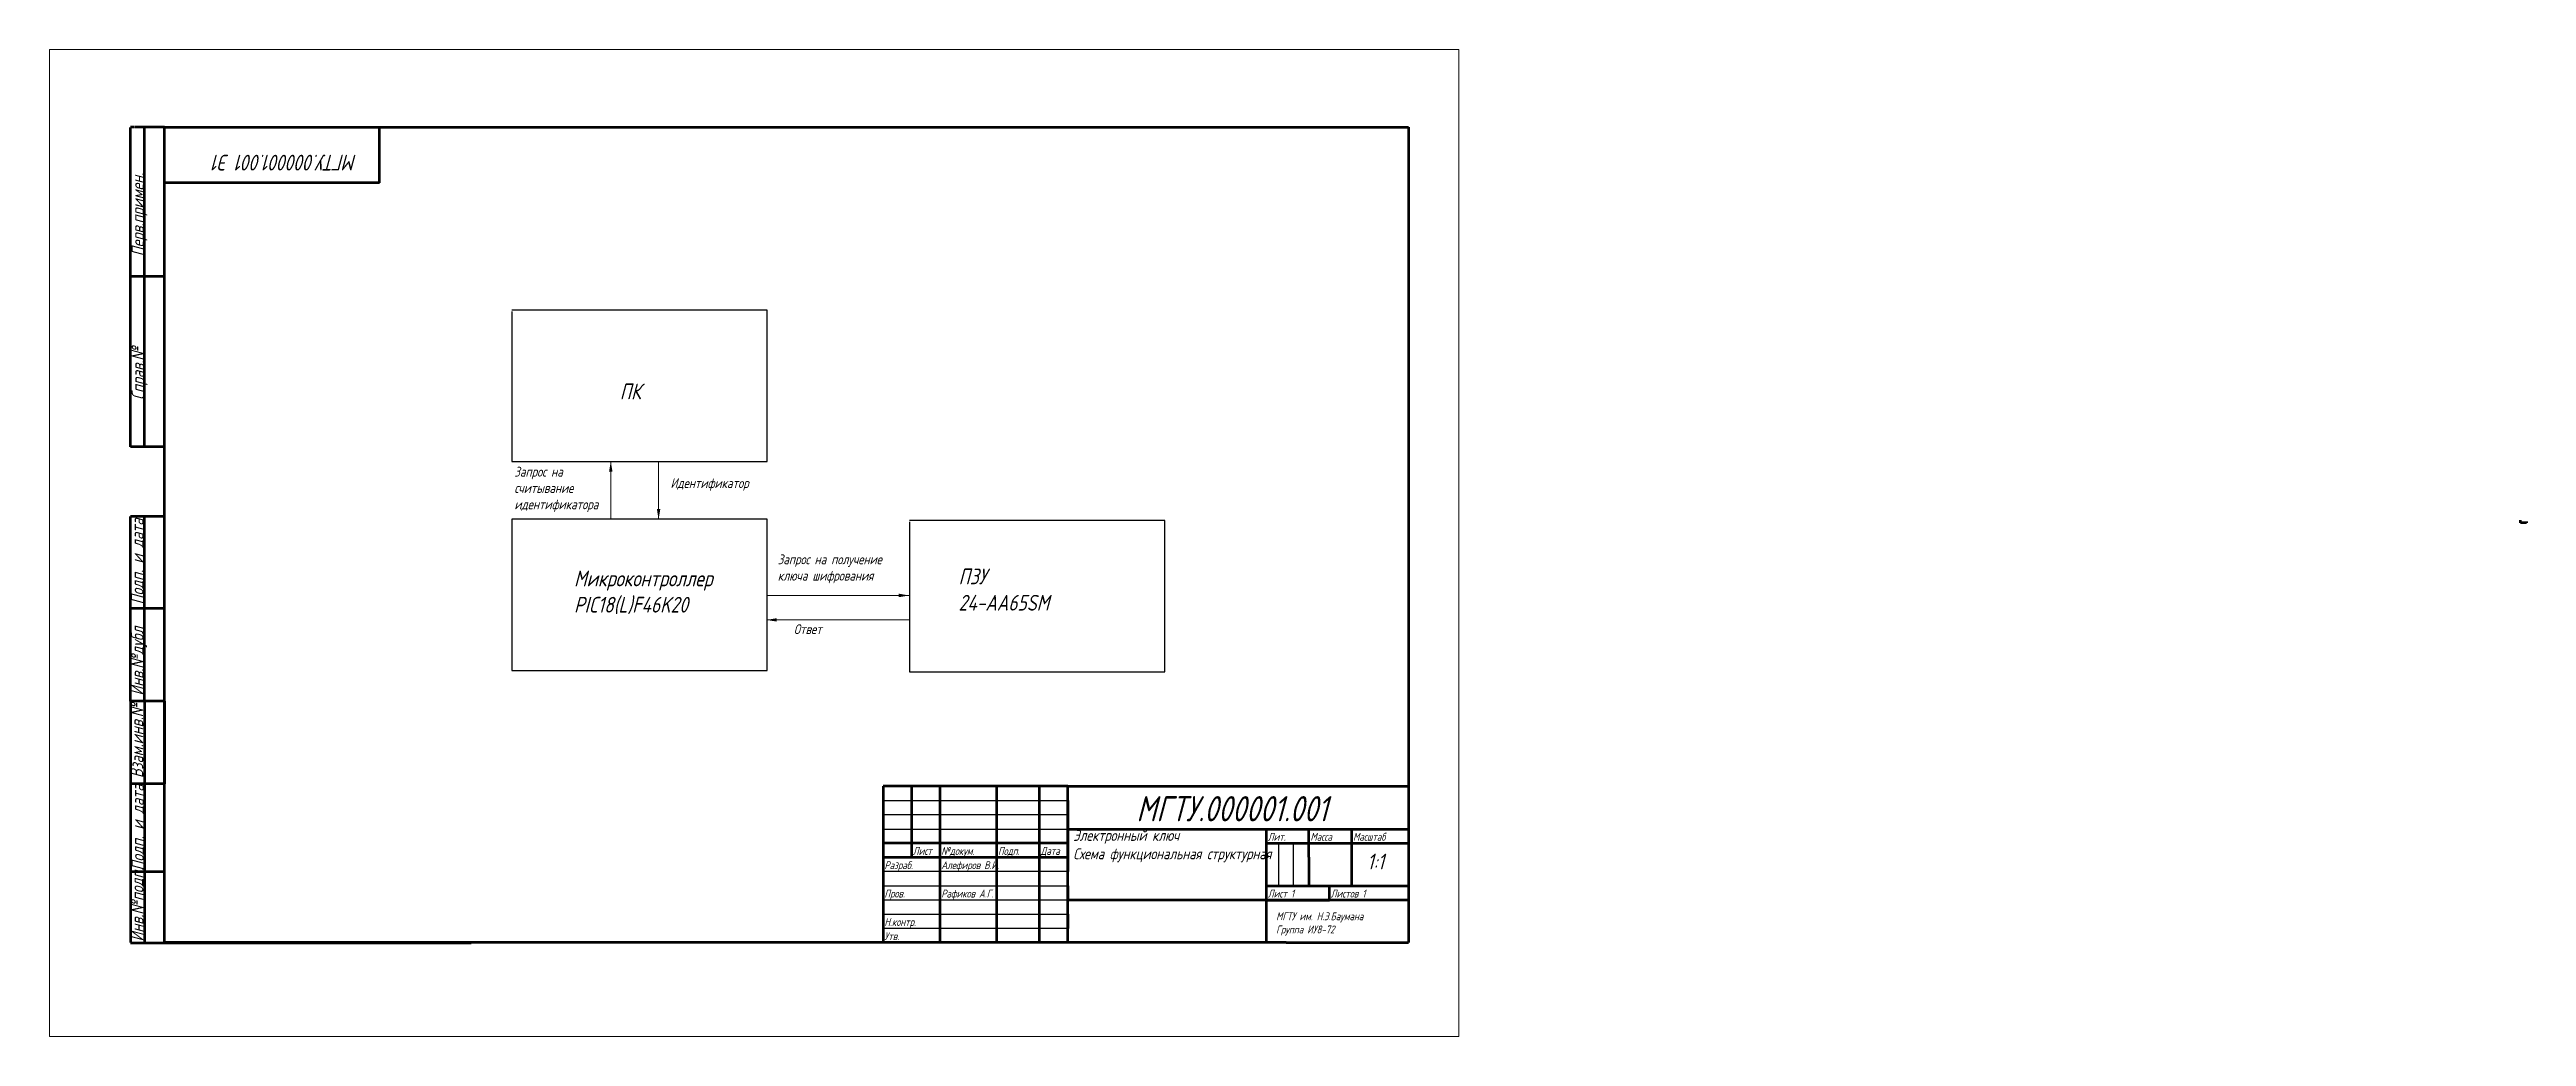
# Paper-space layout 'Лист1' of a CAD drawing. Header units: millimetres. Extents: x -24 to 763, y -29 to 285.
# The model-space entities are those that its viewports show. They can reach past a viewport. Long polylines and large blocks are cut down to what shows.
import ezdxf

# ---------------------------------------------------------------- set-up
doc = ezdxf.new("R2010")
doc.units = ezdxf.units.MM
doc.linetypes.add('ACAD_ISO04W100', pattern=[30, 24, -3, 0, -3])
doc.layers.add('Images', color=250, linetype='Continuous', lineweight=100)
doc.styles.get("Standard").update_dxf_attribs({"font": 'arial.ttf'})
doc.styles.add('ГОСТ 2.304', font='cs_gost2304.shx')

msp = doc.modelspace()

# ---------------------------------------------------------------- hatches: boundary and pattern name
at = {"linetype": 'ACAD_ISO04W100', "true_color": 0x000000}
for points in [[(4.754, 5.297), (4.744, 5.235), (4.764, 5.235)], [(5.038, 4.95), (5.049, 5.013), (5.028, 5.013)], [(6.528, 4.498), (6.466, 4.509), (6.466, 4.488)], [(5.679, 4.353), (5.741, 4.343), (5.741, 4.363)]]:
    msp.add_hatch(color=18, dxfattribs=at).paths.add_polyline_path(points)

# ---------------------------------------------------------------- linework, layer by layer
at = {"linetype": 'ACAD_ISO04W100'}
for p, q in [((2.1, 7.282), (2.1, 6.95)), ((1.897, 4.968), (2.1, 4.968)), ((4.165, 4.952), (4.165, 4.943))]:
    msp.add_line(p, q, dxfattribs=at)
at = {"linetype": 'Continuous', "lineweight": 100}
for p, q in [((3.379, 6.95), (3.379, 7.282)), ((3.379, 6.95), (2.1, 6.95)), ((1.897, 3.87), (1.897, 4.968)), ((2.1, 4.968), (1.897, 4.968)), ((1.982, 3.87), (1.982, 4.968)), ((2.1, 3.87), (1.897, 3.87))]:
    msp.add_line(p, q, dxfattribs=at)
at = {"lineweight": 100}
for p, q in [((8.771, 7.282), (9.497, 7.282)), ((2.1, 3.87), (2.1, 3.378)), ((2.1, 3.378), (1.897, 3.378)), ((8.771, 2.435), (9.497, 2.435))]:
    msp.add_line(p, q, dxfattribs=at)
at = {"linetype": 'ByBlock'}
for p, q in [((5.683, 6.195), (4.165, 6.195)), ((5.683, 5.295), (5.683, 6.195)), ((4.165, 6.186), (4.165, 5.295)), ((4.165, 5.295), (5.683, 5.295)), ((5.683, 4.952), (4.165, 4.952)), ((4.165, 4.943), (4.165, 4.053)), ((5.683, 4.053), (5.683, 4.952)), ((8.048, 4.944), (6.53, 4.944)), ((6.53, 4.935), (6.53, 4.044)), ((8.048, 4.044), (8.048, 4.944)), ((4.165, 4.053), (5.683, 4.053)), ((6.53, 4.044), (8.048, 4.044))]:
    msp.add_line(p, q, dxfattribs=at)
at = {"linetype": 'ByBlock', "lineweight": 20}
for p, q in [((4.754, 4.952), (4.754, 5.295)), ((5.038, 5.295), (5.038, 4.952)), ((6.087, 4.498), (5.683, 4.498)), ((6.087, 4.498), (6.527, 4.498)), ((6.53, 4.353), (5.68, 4.353)), ((6.087, 4.353), (5.683, 4.353))]:
    msp.add_line(p, q, dxfattribs=at)
at = {"layer": 'Images', "linetype": 'ACAD_ISO04W100', "lineweight": 100}
for p, q in [((2.1, 7.282), (1.897, 7.282)), ((2.1, 3.87), (2.1, 4.559))]:
    msp.add_line(p, q, dxfattribs=at)
at = {"layer": 'Images', "linetype": 'Continuous', "lineweight": 100}
for p, q in [((1.897, 5.381), (1.897, 7.279)), ((1.982, 5.381), (1.982, 7.282)), ((2.1, 4.968), (2.1, 7.282)), ((2.1, 7.282), (8.771, 7.282)), ((9.497, 7.282), (9.497, 2.435)), ((2.1, 6.394), (1.897, 6.394)), ((2.1, 5.381), (1.897, 5.381)), ((2.1, 2.435), (2.1, 4.968)), ((2.1, 4.421), (1.897, 4.421)), ((1.897, 3.87), (1.897, 2.435)), ((1.982, 3.87), (1.982, 2.435)), ((7.471, 3.364), (6.373, 3.364)), ((6.373, 3.364), (6.373, 2.435)), ((6.542, 3.364), (6.542, 2.942)), ((6.711, 3.364), (6.711, 2.435)), ((7.048, 3.364), (7.048, 2.435)), ((7.302, 3.364), (7.302, 2.435)), ((7.471, 2.435), (7.471, 3.364)), ((7.471, 3.364), (9.497, 3.364)), ((7.471, 3.279), (7.471, 3.195)), ((9.497, 3.364), (9.497, 3.195)), ((6.373, 3.195), (6.373, 3.11)), ((7.471, 3.195), (7.471, 2.942)), ((7.471, 3.11), (7.471, 3.026)), ((7.471, 3.11), (9.497, 3.11)), ((8.653, 2.688), (8.653, 3.11)), ((8.653, 3.11), (8.653, 3.107)), ((8.653, 3.107), (8.653, 3.103)), ((8.906, 2.942), (8.906, 3.11)), ((9.16, 3.026), (9.16, 3.11)), ((7.471, 3.026), (6.373, 3.026)), ((6.373, 3.026), (6.373, 2.942)), ((8.653, 3.026), (9.497, 3.026)), ((8.653, 3.026), (8.724, 3.026)), ((9.16, 2.773), (9.16, 3.026)), ((1.897, 2.857), (2.1, 2.857)), ((6.373, 2.942), (7.471, 2.942)), ((6.373, 2.857), (6.373, 2.773)), ((7.471, 2.942), (7.471, 2.857)), ((8.653, 2.435), (8.653, 2.92)), ((8.906, 2.942), (8.906, 2.773)), ((9.497, 2.942), (9.497, 2.688)), ((6.373, 2.688), (6.373, 2.604)), ((7.471, 2.773), (7.471, 2.688)), ((9.497, 2.688), (7.471, 2.688)), ((8.653, 2.773), (9.497, 2.773)), ((9.497, 2.688), (8.653, 2.688)), ((8.653, 2.688), (9.027, 2.688)), ((8.724, 2.773), (8.813, 2.773)), ((9.027, 2.688), (9.027, 2.773)), ((7.471, 2.604), (7.471, 2.519)), ((1.897, 2.434), (3.924, 2.434)), ((8.771, 2.435), (2.1, 2.435))]:
    msp.add_line(p, q, dxfattribs=at)
at = {"layer": 'Images', "linetype": 'ACAD_ISO04W100'}
for p, q in [((2.1, 5.381), (1.897, 5.381)), ((2.1, 4.968), (2.1, 5.381))]:
    msp.add_line(p, q, dxfattribs=at)
at = {"layer": 'Images', "linetype": 'Continuous', "lineweight": 30}
for p, q in [((6.373, 3.279), (7.471, 3.279)), ((7.471, 3.195), (6.373, 3.195)), ((6.373, 3.11), (7.471, 3.11)), ((8.724, 3.026), (8.724, 2.773)), ((8.813, 2.773), (8.813, 3.026)), ((7.471, 2.857), (6.373, 2.857)), ((6.373, 2.773), (7.471, 2.773)), ((7.471, 2.688), (6.373, 2.688)), ((6.373, 2.604), (7.471, 2.604)), ((7.471, 2.519), (6.373, 2.519))]:
    msp.add_line(p, q, dxfattribs=at)

psp = doc.layouts.new('Лист1')

# ---------------------------------------------------------------- linework, layer by layer
at = {"lineweight": 100}
for p, q in [((761.3, 134.35), (761.3, 135.2)), ((763.24, 134.35), (761.3, 134.35)), ((763.24, 134.85), (763.24, 134.35))]:
    psp.add_line(p, q, dxfattribs=at)

# ---------------------------------------------------------------- texts
at = {"lineweight": 100, "insert": (74.1, 246.25), "char_height": 5, "attachment_point": 1, "rotation": 180}
psp.add_mtext_dynamic_manual_height_columns('{\\fGOST type A|b0|i1|c204|p2;МГТУ.000001.001 Э1}', width=108.2575, gutter_width=12.5, heights=[0], dxfattribs=at)
at = {"lineweight": 100, "attachment_point": 1}
for s, width, insert, char_height in [('{\\fGOST type A|b0|i1|c204|p2;ПК}', 64.4424, (157.6, 178.6), 5), ('{\\fGOST type A|b0|i1|c204|p2;Запрос на считывание идентификатора}', 34.0666, (124.11, 152.17), 3.1122), ('{\\fGOST type A|b0|i1|c204|p2;Идентификатор}', 34.0666, (173.7, 148.54), 3.1122), ('{\\fGOST type A|b0|i1|c204|p2;Микроконтроллер\\PPIC18(L)F46K20}', 64.4424, (143.07, 119.21), 5), ('{\\fGOST type A|b0|i1|c204|p2;Запрос на получение ключа шифрования}', 34.0666, (207.78, 124.34), 3.1122), ('{\\fGOST type A|b0|i1|c204|p2;ПЗУ\\P24-AA65SM}', 70.7478, (265.2, 119.85), 5), ('{\\fGOST type A|b0|i1|c204|p2;Ответ}', 34.0666, (212.89, 102.17), 3.1122), ('{\\fGOST type A|b0|i1|c204|p2;МГТУ.000001.001}', 108.2575, (321.66, 47.61), 8), ('{\\fGOST type A|b0|i1|c204|p2;Электронный ключ\\PСхема функциональная структурная}', 61.3644, (301.63, 36.9), 3.5), ('{\\fGOST type A|b0|i1|c204|p2;Лит.}', 18.0429, (363.45, 35.95), 2.5), ('{\\fGOST type A|b0|i1|c204|p2;Масса}', 18.0429, (376.98, 35.95), 2.5), ('{\\fGOST type A|b0|i1|c204|p2;Масштаб}', 18.0429, (390.52, 35.95), 2.5), ('{\\fGOST type A|b0|i1|c204|p2;Разраб.}', 18.0429, (241.66, 26.93), 2.5), ('{\\fGOST type A|b0|i1|c204|p2;Лист}', 18.0429, (250.68, 31.44), 2.5), ('{\\fGOST type A|b0|i1|c204|p2;Алефиров В.И.}', 21.9764, (259.71, 26.93), 2.5), ('{\\fGOST type A|b0|i1|c204|p2;№докум.}', 18.0429, (259.71, 31.44), 2.5), ('{\\fGOST type A|b0|i1|c204|p2;Подп.}', 18.0429, (277.75, 31.44), 2.5), ('{\\fGOST type A|b0|i1|c204|p2;Дата}', 18.0429, (291.28, 31.44), 2.5), ('{\\fGOST type A|b0|i1|c204|p2;1:1}', 18.0429, (395, 29.35), 5), ('{\\fGOST type A|b0|i1|c204|p2;Пров.}', 18.0429, (241.66, 17.91), 2.5), ('{\\fGOST type A|b0|i1|c204|p2; }', 18.0429, (259.71, 22.42), 2.5), ('{\\fGOST type A|b0|i1|c204|p2;Рафиков А.Г.}', 18.0429, (259.71, 17.91), 2.5), ('{\\fGOST type A|b0|i1|c204|p2;Лист 1}', 18.0429, (363.45, 17.91), 2.5), ('{\\fGOST type A|b0|i1|c204|p2;Листов 1}', 18.0429, (383.42, 17.91), 2.5), ('{\\fGOST type A|b0|i1|c204|p2;Н.контр.}', 18.0429, (241.66, 8.89), 2.5), ('{\\fGOST type A|b0|i1|c204|p2;МГТУ им. Н.Э.Баумана\\PГруппа ИУ8-72}', 44.1299, (366.08, 10.7), 2.5), ('{\\fGOST type A|b0|i1|c204|p2;Утв.}', 18.0429, (241.66, 4.38), 2.5)]:
    psp.add_mtext_dynamic_manual_height_columns(s, width=width, gutter_width=12.5, heights=[0], dxfattribs=dict(at, insert=insert, char_height=char_height))
at = {"layer": 'Images', "linetype": 'ACAD_ISO04W100', "char_height": 4, "attachment_point": 1, "rotation": 90, "style": 'ГОСТ 2.304'}
for s, width, insert in [('{\\fGOST type A|b0|i1|c204|p2;Перв.примен.}', 19.8859, (2.47, 218.99)), ('{\\fGOST type A|b0|i1|c204|p2;Справ.№}', 19.8859, (2.53, 173.43)), ('{\\fGOST type A|b0|i1|c204|p2;Подп. и дата}', 26.7853, (2.33, 108.47)), ('{\\fGOST type A|b0|i1|c204|p2;Инв.№дубл\\P.}', 19.8859, (2.34, 79.52)), ('{\\fGOST type A|b0|i1|c204|p2;Взам.инв.№}', 19.8859, (2.23, 53.36)), ('{\\fGOST type A|b0|i1|c204|p2;Подп. и дата}', 29.179, (2.45, 23.98)), ('{\\fGOST type A|b0|i1|c204|p2;Инв.№подп.}', 19.8859, (2.3, 1.44))]:
    psp.add_mtext_dynamic_manual_height_columns(s, width=width, gutter_width=12.5, heights=[0], dxfattribs=dict(at, insert=insert))

# ---------------------------------------------------------------- viewports
at = {"layer": '0'}
psp.add_viewport(center=(200.3, 127.97), size=(447.69, 313.3348), view_center_point=(5.607, 4.81), view_height=5.86587, dxfattribs=at)

doc.saveas('drawing.dxf')
